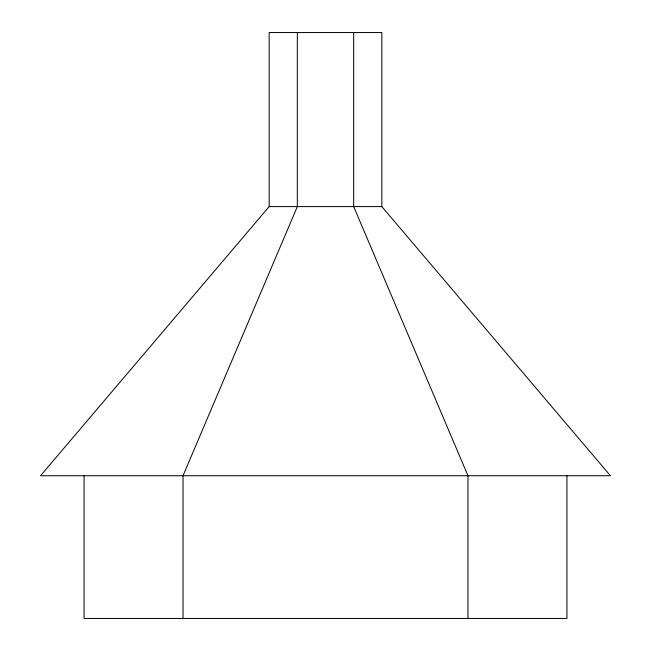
<?xml version="1.0" encoding="UTF-8"?>
<svg xmlns="http://www.w3.org/2000/svg" width="651" height="651" viewBox="0 0 651 651"><rect width="100%" height="100%" fill="white"/><g stroke="black" fill="none" stroke-linecap="round" stroke-linejoin="round"><path stroke-width="0.98" d="M269.164 206.595L40.549 475.735L610.451 475.735L381.836 206.595L381.836 32.55L269.164 32.55L269.164 206.595L381.836 206.595M566.94 475.735L566.94 618.45L84.06 618.45L84.06 475.735M467.979 618.45L467.979 475.735L353.672 206.595L353.672 32.55M297.328 32.55L297.328 206.595L183.021 475.735L183.021 618.45"/></g></svg>
